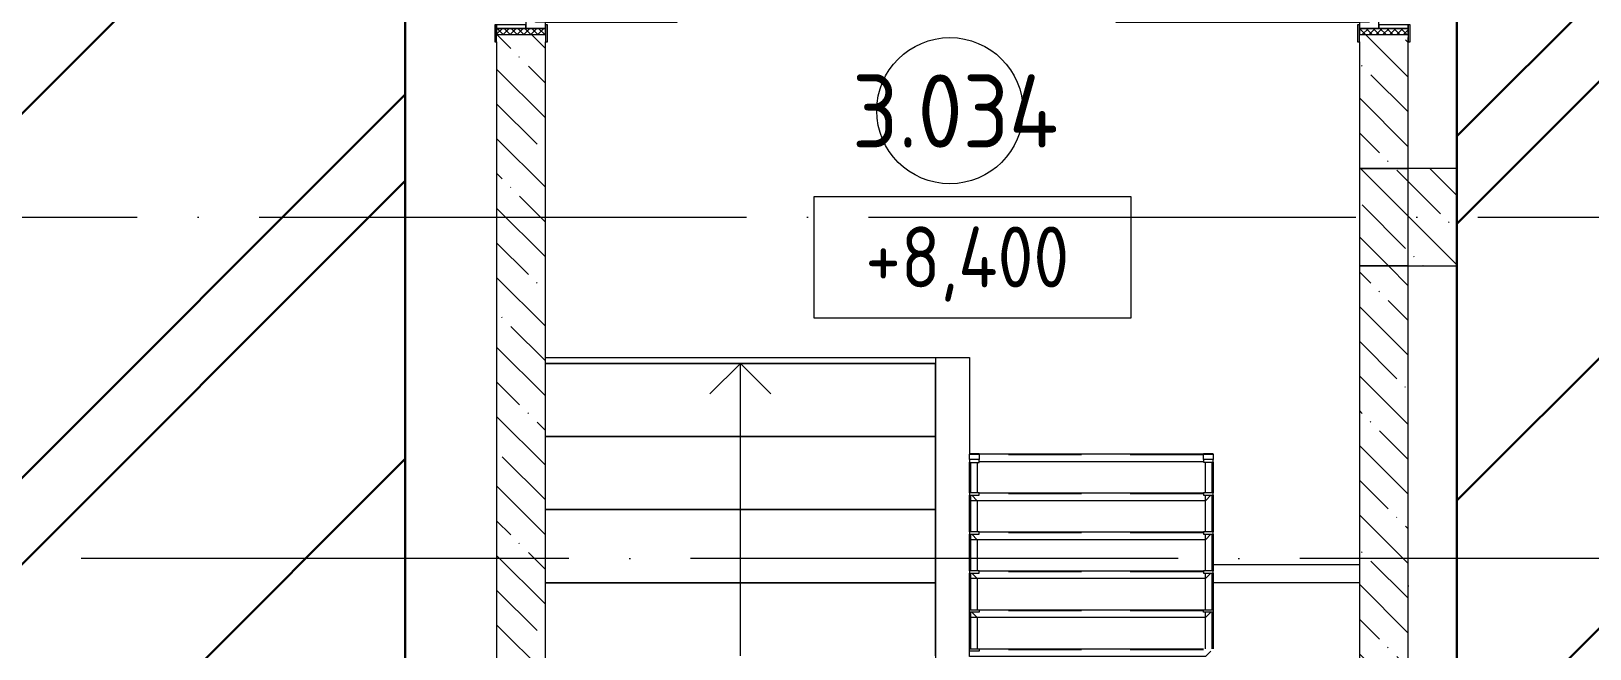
# Model space of a CAD drawing. Header units: millimetres. Extents: x -68946 to 690821, y -552984 to 293768.
# Drawn here: x 127303 to 133698, y -227802 to -225267 of the extents above; entities that cross this region are included whole.
import ezdxf

# ---------------------------------------------------------------- set-up
doc = ezdxf.new("R2010")
doc.units = ezdxf.units.MM
doc.linetypes.add('ADSK_Линия сетки', pattern=[2500, 2000, -250, 0, -250])
doc.linetypes.add('ADSK_Невидимые', pattern=[500, 300, -200])
for name, color, linetype, lineweight in [('1.2) Стяжка 6 вып.', 30, 'Continuous', 30), ('1.3) Звуко-изол           6 вып.', 90, 'Continuous', 30), ('1.4) Стяжка 6 вып.', 30, 'Continuous', 30), ('A-____-NOTE-TEXT', 250, 'Continuous', 9), ('A-AREA-____-IDEN', 250, 'Continuous', 9), ('A-DOOR-____-MCUT', 250, 'Continuous', 5), ('A-DOOR-____-OTLN', 250, 'Continuous', 5), ('A-DOOR-FRAM-MCUT', 250, 'Continuous', 5), ('A-DOOR-FRAM-OTLN', 250, 'Continuous', 5), ('A-FLOR-____-OTLN', 250, 'Continuous', 9), ('A-GENM-____-HDLN', 250, 'ADSK_Невидимые', 9), ('A-GENM-____-MCUT', 250, 'Continuous', 25), ('A-GENM-____-OTLN', 250, 'Continuous', 9), ('A-ROOF-____-OTLN', 250, 'Continuous', 5), ('A-WALL-____-MCUT', 250, 'Continuous', 13), ('A-WALL-____-PATT', 250, 'Continuous', 13), ('G-____-____-DIMS', 250, 'Continuous', 9), ('S-COLS-____-MCUT', 250, 'Continuous', 25), ('S-COLS-____-OTLN', 250, 'Continuous', 9), ('S-GRID-____-OTLN', 250, 'Continuous', 9), ('S-STRS-____-OTLN', 250, 'Continuous', 5)]:
    doc.layers.add(name, color=color, linetype=linetype, lineweight=lineweight)
doc.styles.add('GOST Common_1', font='', dxfattribs={"width": 0.9, "height": 250})
doc.styles.add('ISOCPEUR_1', font='isocpeur.ttf', dxfattribs={"width": 0.9, "height": 250})
doc.styles.get('GOST Common_1').set_extended_font_data('GOST Common')
pattern_1 = [(135, (1481.41, 164.685), (-14.14214, -14.14214), []), (225, (1481.41, 164.685), (14.14214, -14.14214), [])]
pattern_2 = [(45, (-641.384, 164.685), (-14.1421, 14.1421), []), (135, (-641.384, 164.685), (-14.1421, -14.1421), [])]
pattern_3 = [(135, (28052.9, -258555.93), (-142.5612, -142.5612), []), (135, (28195.47, -258555.93), (-142.5612, -142.5612), [252.016, -50.403, 3.353, -47.05])]

# ---------------------------------------------------------------- blocks, each defined once
blk = doc.blocks.new('Дверь_СКБ_2Ст_Внутренняя1 - Н_Д-1_1п_1640x2100h_ЛК-42630921-АР1_Маркировочный план 3 этажа секция 2_3')
at = {"layer": 'A-DOOR-____-OTLN'}
h = blk.add_hatch(dxfattribs=at)
h.set_pattern_fill('FP_46', color=256, style=0, pattern_type=2)
h.set_pattern_definition(pattern_1)
h.paths.add_polyline_path([(832.5, 100), (807.5, 100), (807.5, -100), (832.5, -100), (832.5, 30.7)])
at = {"layer": 'A-DOOR-FRAM-OTLN'}
h = blk.add_hatch(dxfattribs=at)
h.set_pattern_fill('FP_47', color=256, style=0, pattern_type=2)
h.set_pattern_definition(pattern_2)
h.paths.add_polyline_path([(-782.5, -100), (-782.5, 100), (-807.5, 100), (-807.5, -100)])
at = {"layer": 'A-DOOR-____-MCUT'}
for p, q in [((-757.5, 1100), (-757.5, 100)), ((-717.5, 1100), (-757.5, 1100)), ((-717.5, 100), (-717.5, 1100)), ((782.5, 640), (742.5, 640)), ((742.5, 640), (742.5, 100)), ((782.5, 100), (782.5, 640)), ((-757.5, 100), (-717.5, 100)), ((742.5, 100), (782.5, 100))]:
    blk.add_line(p, q, dxfattribs=at)
at = {"layer": 'A-DOOR-____-OTLN'}
for centre, radius, start, end in [((-757.5, 100), 1000, 0, 90), ((782.5, 100), 540, 90, 180)]:
    blk.add_arc(centre, radius, start, end, dxfattribs=at)
at = {"layer": 'A-DOOR-FRAM-MCUT'}
for p, q in [((-767.5, 108), (-837.5, 108)), ((-837.5, 108), (-837.5, 100)), ((-837.5, 100), (-767.5, 100)), ((-782.5, 100), (-807.5, 100)), ((-807.5, 100), (-807.5, -100)), ((-757.5, 100), (-782.5, 100)), ((-782.5, 100), (-782.5, 20)), ((-782.5, -100), (-782.5, 100)), ((-767.5, 100), (-782.5, 100)), ((-782.5, 100), (-782.5, 99)), ((-782.5, 99), (-767.5, 99)), ((-767.5, 100), (-767.5, 108)), ((-767.5, 99), (-767.5, 100)), ((-757.5, 60), (-757.5, 100)), ((782.5, 100), (782.5, 60)), ((807.5, 100), (782.5, 100)), ((862.5, 108), (792.5, 108)), ((792.5, 108), (792.5, 100)), ((807.5, 100), (792.5, 100)), ((792.5, 100), (792.5, 99)), ((792.5, 100), (862.5, 100)), ((792.5, 99), (807.5, 99)), ((807.5, 20), (807.5, 100)), ((832.5, 100), (807.5, 100)), ((807.5, 100), (807.5, -100)), ((807.5, 99), (807.5, 100)), ((832.5, -100), (832.5, 100)), ((862.5, 100), (862.5, 108)), ((-782.5, 20), (-747.5, 20)), ((-767.5, 20), (-782.5, 20)), ((-782.5, 20), (-782.5, -100)), ((-767.5, -100), (-767.5, 20)), ((-747.5, 60), (-757.5, 60)), ((-747.5, 20), (-747.5, 60)), ((782.5, 60), (772.5, 60)), ((772.5, 60), (772.5, 20)), ((772.5, 20), (807.5, 20)), ((807.5, 20), (792.5, 20)), ((792.5, 20), (792.5, -100)), ((807.5, -100), (807.5, 20)), ((-767.5, -100), (-837.5, -100)), ((-837.5, -100), (-837.5, -108)), ((-837.5, -108), (-767.5, -108)), ((-807.5, -100), (-782.5, -100)), ((-782.5, -100), (-767.5, -100)), ((-767.5, -108), (-767.5, -100)), ((792.5, -100), (807.5, -100)), ((862.5, -100), (792.5, -100)), ((792.5, -100), (792.5, -108)), ((792.5, -108), (862.5, -108)), ((807.5, -100), (832.5, -100)), ((862.5, -108), (862.5, -100))]:
    blk.add_line(p, q, dxfattribs=at)
blk = doc.blocks.new('Дверь_СКБ_2Ст_Внутренняя1 - Н_Д-1_1п_1640x2100h_ЛК-V85-АР1_Маркировочный план 3 этажа секция 2_3')
at = {"layer": 'A-DOOR-____-OTLN'}
h = blk.add_hatch(dxfattribs=at)
h.set_pattern_fill('FP_46', color=256, style=0, pattern_type=2)
h.set_pattern_definition(pattern_1)
h.paths.add_polyline_path([(807.5, -100), (832.5, -100), (832.5, 100), (807.5, 100)])
at = {"layer": 'A-DOOR-FRAM-OTLN'}
h = blk.add_hatch(dxfattribs=at)
h.set_pattern_fill('FP_47', color=256, style=0, pattern_type=2)
h.set_pattern_definition(pattern_2)
h.paths.add_polyline_path([(-807.5, -100), (-782.5, -100), (-782.5, 100), (-807.5, 100)])
at = {"layer": 'A-DOOR-____-MCUT'}
for p, q in [((-757.5, 1100), (-757.5, 100)), ((-717.5, 1100), (-757.5, 1100)), ((-717.5, 100), (-717.5, 1100)), ((782.5, 640), (742.5, 640)), ((742.5, 640), (742.5, 100)), ((782.5, 100), (782.5, 640)), ((-757.5, 100), (-717.5, 100)), ((742.5, 100), (782.5, 100))]:
    blk.add_line(p, q, dxfattribs=at)
at = {"layer": 'A-DOOR-____-OTLN'}
for centre, radius, start, end in [((-757.5, 100), 1000, 0, 90), ((782.5, 100), 540, 90, 180)]:
    blk.add_arc(centre, radius, start, end, dxfattribs=at)
at = {"layer": 'A-DOOR-FRAM-MCUT'}
for p, q in [((-767.5, 108), (-837.5, 108)), ((-837.5, 108), (-837.5, 100)), ((-837.5, 100), (-767.5, 100)), ((-782.5, 100), (-807.5, 100)), ((-807.5, 100), (-807.5, -100)), ((-757.5, 100), (-782.5, 100)), ((-782.5, 100), (-782.5, 20)), ((-782.5, -100), (-782.5, 100)), ((-767.5, 100), (-782.5, 100)), ((-782.5, 100), (-782.5, 99)), ((-782.5, 99), (-767.5, 99)), ((-767.5, 100), (-767.5, 108)), ((-767.5, 99), (-767.5, 100)), ((-757.5, 60), (-757.5, 100)), ((782.5, 100), (782.5, 60)), ((807.5, 100), (782.5, 100)), ((862.5, 108), (792.5, 108)), ((792.5, 108), (792.5, 100)), ((807.5, 100), (792.5, 100)), ((792.5, 100), (792.5, 99)), ((792.5, 100), (862.5, 100)), ((792.5, 99), (807.5, 99)), ((807.5, 20), (807.5, 100)), ((832.5, 100), (807.5, 100)), ((807.5, 100), (807.5, -100)), ((807.5, 99), (807.5, 100)), ((832.5, -100), (832.5, 100)), ((862.5, 100), (862.5, 108)), ((-782.5, 20), (-747.5, 20)), ((-767.5, 20), (-782.5, 20)), ((-782.5, 20), (-782.5, -100)), ((-767.5, -100), (-767.5, 20)), ((-747.5, 60), (-757.5, 60)), ((-747.5, 20), (-747.5, 60)), ((782.5, 60), (772.5, 60)), ((772.5, 60), (772.5, 20)), ((772.5, 20), (807.5, 20)), ((807.5, 20), (792.5, 20)), ((792.5, 20), (792.5, -100)), ((807.5, -100), (807.5, 20)), ((-767.5, -100), (-837.5, -100)), ((-837.5, -100), (-837.5, -108)), ((-837.5, -108), (-767.5, -108)), ((-807.5, -100), (-782.5, -100)), ((-782.5, -100), (-767.5, -100)), ((-767.5, -108), (-767.5, -100)), ((792.5, -100), (807.5, -100)), ((862.5, -100), (792.5, -100)), ((792.5, -100), (792.5, -108)), ((792.5, -108), (862.5, -108)), ((807.5, -100), (832.5, -100)), ((862.5, -108), (862.5, -100))]:
    blk.add_line(p, q, dxfattribs=at)
blk = doc.blocks.new('ОМ_Уголок_ГОСТ 8509-93 - ОМ_Уголок_ГОСТ 8509-93-V169-АР1_Маркировочный план 3 этажа секция 2_3')
at = {"layer": 'A-GENM-____-HDLN'}
blk.add_line((40, -4), (960, -4), dxfattribs=at)
at = {"layer": 'A-GENM-____-OTLN', "lineweight": 5}
for p, q in [((32, -32), (10, -10)), ((32, -32), (1000, -32)), ((960, 0), (40, 0)), ((1000, -32), (1000, -10))]:
    blk.add_line(p, q, dxfattribs=at)
blk = doc.blocks.new('ОМ_Уголок_ГОСТ 8509-93 - ОМ_Уголок_ГОСТ 8509-93-V171-АР1_Маркировочный план 3 этажа секция 2_3')
at = {"layer": 'A-GENM-____-HDLN'}
blk.add_line((10, -4), (160, -4), dxfattribs=at)
at = {"layer": 'A-GENM-____-OTLN', "lineweight": 5}
for p, q in [((160, 0), (10, 0)), ((32, -32), (10, -10)), ((32, -32), (160, -32))]:
    blk.add_line(p, q, dxfattribs=at)
blk = doc.blocks.new('ОМ_Уголок_ГОСТ 8509-93 - ОМ_Уголок_ГОСТ 8509-93-V8-АР1_Маркировочный план 3 этажа секция 2_3')
at = {"layer": 'A-GENM-____-HDLN'}
blk.add_line((140, -4), (290, -4), dxfattribs=at)
at = {"layer": 'A-GENM-____-OTLN', "lineweight": 5}
for p, q in [((290, 0), (140, 0)), ((140, -32), (290, -32))]:
    blk.add_line(p, q, dxfattribs=at)
blk = doc.blocks.new('ОМ_Уголок_ГОСТ 8509-93 - ОМ_Уголок_ГОСТ 8509-93-V4-АР1_Маркировочный план 3 этажа секция 2_3')
at = {"layer": 'A-GENM-____-HDLN'}
blk.add_line((40, -4), (960, -4), dxfattribs=at)
at = {"layer": 'A-GENM-____-OTLN', "lineweight": 5}
for p, q in [((32, -32), (10, -10)), ((32, -32), (1000, -32)), ((960, 0), (40, 0)), ((1000, -32), (1000, -10))]:
    blk.add_line(p, q, dxfattribs=at)
blk = doc.blocks.new('ОМ_Уголок_ГОСТ 8509-93 - ОМ_Уголок_ГОСТ 8509-93-V7-АР1_Маркировочный план 3 этажа секция 2_3')
at = {"layer": 'A-GENM-____-HDLN'}
blk.add_line((10, -4), (160, -4), dxfattribs=at)
at = {"layer": 'A-GENM-____-OTLN', "lineweight": 5}
for p, q in [((160, 0), (10, 0)), ((32, -32), (10, -10)), ((32, -32), (160, -32))]:
    blk.add_line(p, q, dxfattribs=at)
blk = doc.blocks.new('ОМ_Уголок_ГОСТ 8509-93 - ОМ_Уголок_ГОСТ 8509-93-V9-АР1_Маркировочный план 3 этажа секция 2_3')
at = {"layer": 'A-GENM-____-HDLN'}
blk.add_line((40, -4), (960, -4), dxfattribs=at)
at = {"layer": 'A-GENM-____-OTLN', "lineweight": 5}
for p, q in [((960, 0), (40, 0)), ((40, -32), (960, -32))]:
    blk.add_line(p, q, dxfattribs=at)
blk = doc.blocks.new('ОМ_Уголок_ГОСТ 8509-93 - ОМ_Уголок_ГОСТ 8509-93-V10-АР1_Маркировочный план 3 этажа секция 2_3')
at = {"layer": 'A-GENM-____-HDLN'}
blk.add_line((34.6, -4), (160, -4), dxfattribs=at)
at = {"layer": 'A-GENM-____-OTLN', "lineweight": 5}
for p, q in [((160, 0), (34.6, 0)), ((34.6, -32), (160, -32))]:
    blk.add_line(p, q, dxfattribs=at)
blk = doc.blocks.new('ОМ_Уголок_ГОСТ 8509-93 - ОМ_Уголок_ГОСТ 8509-93-V11-АР1_Маркировочный план 3 этажа секция 2_3')
at = {"layer": 'A-GENM-____-HDLN'}
blk.add_line((140, -4), (265.4, -4), dxfattribs=at)
at = {"layer": 'A-GENM-____-OTLN', "lineweight": 5}
for p, q in [((265.4, 0), (140, 0)), ((140, -32), (265.4, -32))]:
    blk.add_line(p, q, dxfattribs=at)
blk = doc.blocks.new('ОМ_Полоса_Трапеция прямоугольная_Прокат_ГОСТ 103-2006 - ОМ_Полоса_Трапеция прямоугольная_Прокат_ГОСТ 103-2006-25167889-АР1_Маркировочный план 3 этажа секция 2_3')
at = {"layer": 'A-GENM-____-OTLN', "lineweight": 5}
for p, q in [((76025, 54462.1), (76065, 54462.1)), ((76025, 54452.1), (76025, 54462.1)), ((76065, 54452.1), (76025, 54452.1)), ((76065, 54462.1), (76065, 54452.1))]:
    blk.add_line(p, q, dxfattribs=at)
blk = doc.blocks.new('ОМ_Полоса_Трапеция прямоугольная_Прокат_ГОСТ 103-2006 - ОМ_Полоса_Трапеция прямоугольная_Прокат_ГОСТ 103-2006-V12-АР1_Маркировочный план 3 этажа секция 2_3')
at = {"layer": 'A-GENM-____-MCUT', "lineweight": 5}
for p, q in [((76065, 53822.1), (76025, 53822.1)), ((76025, 53822.1), (76025, 53812.1)), ((76025, 53812.1), (76065, 53812.1)), ((76065, 53812.1), (76065, 53822.1))]:
    blk.add_line(p, q, dxfattribs=at)
blk = doc.blocks.new('ОМ_Полоса_Трапеция прямоугольная_Прокат_ГОСТ 103-2006 - ОМ_Полоса_Трапеция прямоугольная_Прокат_ГОСТ 103-2006-V13-АР1_Маркировочный план 3 этажа секция 2_3')
at = {"layer": 'A-GENM-____-MCUT', "lineweight": 5}
for p, q in [((76065, 53662.1), (76025, 53662.1)), ((76025, 53662.1), (76025, 53652.1)), ((76065, 53652.1), (76065, 53662.1)), ((76025, 53652.1), (76065, 53652.1))]:
    blk.add_line(p, q, dxfattribs=at)
blk = doc.blocks.new('ОМ_Полоса_Трапеция прямоугольная_Прокат_ГОСТ 103-2006 - ОМ_Полоса_Трапеция прямоугольная_Прокат_ГОСТ 103-2006-V14-АР1_Маркировочный план 3 этажа секция 2_3')
at = {"layer": 'A-GENM-____-MCUT', "lineweight": 5}
for p, q in [((76065, 53502.1), (76025, 53502.1)), ((76025, 53502.1), (76025, 53492.1)), ((76025, 53492.1), (76065, 53492.1)), ((76065, 53492.1), (76065, 53502.1))]:
    blk.add_line(p, q, dxfattribs=at)
blk = doc.blocks.new('ОМ_Полоса_Прокат_ГОСТ 103-2006 - ОМ_Полоса_Прокат_ГОСТ 103-2006-25164144-АР1_Маркировочный план 3 этажа секция 2_3')
at = {"layer": 'A-GENM-____-OTLN', "lineweight": 5}
for p, q in [((76025, 53333.6), (76025, 53332.1)), ((76025, 53332.1), (76065, 53332.1)), ((76065, 53332.1), (76065, 53333.6))]:
    blk.add_line(p, q, dxfattribs=at)
blk = doc.blocks.new('ОМ_Полоса_Прокат_ГОСТ 103-2006 - ОМ_Полоса_Прокат_ГОСТ 103-2006-37318159-АР1_Маркировочный план 3 этажа секция 2_3')
at = {"layer": 'A-GENM-____-MCUT', "lineweight": 5}
for p, q in [((76065, 53366.7), (76025, 53366.7)), ((76025, 53366.7), (76025, 53355)), ((76025, 53355), (76065, 53355)), ((76065, 53355), (76065, 53366.7))]:
    blk.add_line(p, q, dxfattribs=at)
at = {"layer": 'A-GENM-____-OTLN', "lineweight": 5}
for p, q in [((76025, 53333.6), (76025, 53355)), ((76065, 53355), (76065, 53333.6)), ((76065, 53333.6), (76025, 53333.6))]:
    blk.add_line(p, q, dxfattribs=at)
blk = doc.blocks.new('ОМ_Полоса_Трапеция прямоугольная_Прокат_ГОСТ 103-2006 - ОМ_Полоса_Трапеция прямоугольная_Прокат_ГОСТ 103-2006-V172-АР1_Маркировочный план 3 этажа секция 2_3')
at = {"layer": 'A-GENM-____-OTLN', "lineweight": 5}
for p, q in [((103100, 30423.7), (103100, 30433.7)), ((103100, 30433.7), (103140, 30433.7)), ((103140, 30423.7), (103100, 30423.7)), ((103140, 30433.7), (103140, 30423.7))]:
    blk.add_line(p, q, dxfattribs=at)
blk = doc.blocks.new('ОМ_Полоса_Трапеция прямоугольная_Прокат_ГОСТ 103-2006 - ОМ_Полоса_Трапеция прямоугольная_Прокат_ГОСТ 103-2006-V173-АР1_Маркировочный план 3 этажа секция 2_3')
at = {"layer": 'A-GENM-____-MCUT', "lineweight": 5}
for p, q in [((103140, 31073.7), (103100, 31073.7)), ((103100, 31073.7), (103100, 31063.7)), ((103100, 31063.7), (103140, 31063.7)), ((103140, 31063.7), (103140, 31073.7))]:
    blk.add_line(p, q, dxfattribs=at)
blk = doc.blocks.new('ОМ_Полоса_Трапеция прямоугольная_Прокат_ГОСТ 103-2006 - ОМ_Полоса_Трапеция прямоугольная_Прокат_ГОСТ 103-2006-V16-АР1_Маркировочный план 3 этажа секция 2_3')
at = {"layer": 'A-GENM-____-MCUT', "lineweight": 5}
for p, q in [((76985, 53662.1), (76985, 53652.1)), ((77025, 53662.1), (76985, 53662.1)), ((77025, 53652.1), (77025, 53662.1)), ((76985, 53652.1), (77025, 53652.1))]:
    blk.add_line(p, q, dxfattribs=at)
blk = doc.blocks.new('ОМ_Полоса_Трапеция прямоугольная_Прокат_ГОСТ 103-2006 - ОМ_Полоса_Трапеция прямоугольная_Прокат_ГОСТ 103-2006-V17-АР1_Маркировочный план 3 этажа секция 2_3')
at = {"layer": 'A-GENM-____-MCUT', "lineweight": 5}
for p, q in [((76985, 53502.1), (76985, 53492.1)), ((77025, 53502.1), (76985, 53502.1)), ((76985, 53492.1), (77025, 53492.1)), ((77025, 53492.1), (77025, 53502.1))]:
    blk.add_line(p, q, dxfattribs=at)
blk = doc.blocks.new('ОМ_Полоса_Прокат_ГОСТ 103-2006 - ОМ_Полоса_Прокат_ГОСТ 103-2006-V174-АР1_Маркировочный план 3 этажа секция 2_3')
at = {"layer": 'A-GENM-____-OTLN', "lineweight": 5}
for p, q in [((103140, 31553.7), (103100, 31553.7)), ((103100, 31553.7), (103100, 31552.2)), ((103140, 31552.2), (103140, 31553.7))]:
    blk.add_line(p, q, dxfattribs=at)
blk = doc.blocks.new('ОМ_Полоса_Прокат_ГОСТ 103-2006 - ОМ_Полоса_Прокат_ГОСТ 103-2006-V175-АР1_Маркировочный план 3 этажа секция 2_3')
at = {"layer": 'A-GENM-____-MCUT', "lineweight": 5}
for p, q in [((103140, 31530.8), (103100, 31530.8)), ((103100, 31530.8), (103100, 31519.1)), ((103140, 31519.1), (103140, 31530.8)), ((103100, 31519.1), (103140, 31519.1))]:
    blk.add_line(p, q, dxfattribs=at)
at = {"layer": 'A-GENM-____-OTLN', "lineweight": 5}
for p, q in [((103100, 31552.2), (103140, 31552.2)), ((103100, 31530.8), (103100, 31552.2)), ((103140, 31552.2), (103140, 31530.8))]:
    blk.add_line(p, q, dxfattribs=at)
blk = doc.blocks.new('AAR_СКБ_Марка_Помещения_мал - Номер-28977439-АР1_Маркировочный план 3 этажа секция 2_3')
at = {"layer": 'A-AREA-____-IDEN'}
blk.add_circle((-0.028, 0), 3, dxfattribs=at)
blk = doc.blocks.new('Высотные отметки - Рамка-32693647-АР1_Маркировочный план 3 этажа секция 2_3')
at = {"layer": 'A-____-NOTE-TEXT'}
for p, q in [((-6.5, 0), (-6.5, 5)), ((-6.5, 5), (6.5, 5)), ((6.5, 5), (6.5, 0)), ((6.5, 0), (-6.5, 0))]:
    blk.add_line(p, q, dxfattribs=at)

msp = doc.modelspace()

# ---------------------------------------------------------------- hatches: boundary and pattern name
at = {"layer": '1.2) Стяжка 6 вып.', "lineweight": 30}
h = msp.add_hatch(dxfattribs=at)
h.set_pattern_fill('ANSI31', color=256, scale=333)
h.paths.add_polyline_path([(141452.9057, -239130.9286), (133152.9057, -239130.9286), (133152.9057, -222980.9286), (141452.9057, -222980.9286)])
h = msp.add_hatch(dxfattribs=at)
h.set_pattern_fill('ANSI31', color=256, scale=333)
h.paths.add_polyline_path([(128837.9057, -231930.9286), (103406.2912, -231930.9286), (103406.2912, -223242.3877), (128837.9057, -223242.3877)])
at = {"layer": '1.3) Звуко-изол           6 вып.', "lineweight": 30}
h = msp.add_hatch(dxfattribs=at)
h.set_pattern_fill('ANSI31', color=256, scale=500)
h.paths.add_polyline_path([(141452.9057, -239130.9286), (133152.9057, -239130.9286), (133152.9057, -222980.9286), (141452.9057, -222980.9286)])
h = msp.add_hatch(dxfattribs=at)
h.set_pattern_fill('ANSI31', color=256, scale=500)
h.paths.add_polyline_path([(128837.9057, -231930.9286), (103406.2912, -231930.9286), (103406.2912, -223242.3877), (128837.9057, -223242.3877)])
at = {"layer": '1.4) Стяжка 6 вып.', "lineweight": 30}
h = msp.add_hatch(dxfattribs=at)
h.set_pattern_fill('ANSI32', color=256, scale=333)
h.paths.add_polyline_path([(141452.9057, -239130.9286), (133152.9057, -239130.9286), (133152.9057, -222980.9286), (141452.9057, -222980.9286)])
h = msp.add_hatch(dxfattribs=at)
h.set_pattern_fill('ANSI32', color=256, scale=333)
h.paths.add_polyline_path([(128837.9057, -231930.9286), (103406.2912, -231930.9286), (103406.2912, -223242.3877), (128837.9057, -223242.3877)])
at = {"layer": 'A-WALL-____-PATT', "lineweight": 15}
h = msp.add_hatch(dxfattribs=at)
h.set_pattern_fill('FP_19', color=256, style=0, pattern_type=2)
h.set_pattern_definition(pattern_3)
h.paths.add_polyline_path([(129412.8162, -232330.8689), (129412.9057, -232330.8689), (129412.9057, -225280.9608), (129212.9057, -225280.9608), (129212.9057, -232330.8689), (129412.7566, -232330.8689)])
h.paths.add_polyline_path([(129257.8747, -223640.9608), (129412.9057, -223640.9608), (129412.9057, -222455.9292), (129212.9057, -222455.9292), (129212.9057, -223640.9608)])
h = msp.add_hatch(dxfattribs=at)
h.set_pattern_fill('FP_19', color=256, style=0, pattern_type=2)
h.set_pattern_definition(pattern_3)
h.paths.add_polyline_path([(132752.9063, -232130.8689), (132952.9063, -232130.8689), (132952.9063, -230430.9286), (132752.9063, -230430.9286), (132752.9063, -231449.0772)])
h.paths.add_polyline_path([(132752.9063, -230030.9286), (132952.9063, -230030.9286), (132952.9063, -226230.9286), (132752.9063, -226230.9286), (132752.9063, -230016.7154)])
h.paths.add_polyline_path([(132952.9063, -225830.9286), (132952.9063, -225280.9608), (132752.9063, -225280.9608), (132752.9063, -225830.9286)])
h.paths.add_polyline_path([(132752.9063, -223640.9608), (132952.9063, -223640.9608), (132952.9063, -222980.9286), (132752.9063, -222980.9286), (132752.9063, -223610.9608)])
at = {"layer": 'S-COLS-____-OTLN', "lineweight": 5}
h = msp.add_hatch(dxfattribs=at)
h.set_pattern_fill('FP_19', color=256, style=0, pattern_type=2)
h.set_pattern_definition(pattern_3)
h.paths.add_polyline_path([(132952.9063, -226230.9286), (133152.9057, -226230.9286), (133152.9057, -225830.9286), (132752.9061, -225830.9293), (132752.9063, -226230.9286)])

# ---------------------------------------------------------------- linework, layer by layer
at = {"layer": '1.2) Стяжка 6 вып.', "lineweight": 30}
for points in [[(141452.9057, -239130.9286), (133152.9057, -239130.9286), (133152.9057, -222980.9286), (141452.9057, -222980.9286)], [(128837.9057, -231930.9286), (103406.2912, -231930.9286), (103406.2912, -223242.3877), (128837.9057, -223242.3877)]]:
    msp.add_lwpolyline(points, close=True, dxfattribs=at)
at = {"layer": 'A-FLOR-____-OTLN', "lineweight": 5}
for p, q in [((129412.9057, -226605.9292), (131152.9051, -226605.9292)), ((131152.9051, -226605.9292), (131152.9051, -227002.2132)), ((132152.9051, -227455.9286), (132752.9063, -227455.9286))]:
    msp.add_line(p, q, dxfattribs=at)
at = {"layer": 'A-ROOF-____-OTLN'}
for p, q in [((131012.9051, -226630.9292), (129412.9057, -226630.9292)), ((131012.9051, -226605.9292), (131012.9051, -230530.9292)), ((131012.9051, -226930.9292), (129412.9057, -226930.9292)), ((131012.9051, -227230.9292), (129412.9057, -227230.9292)), ((131012.9051, -227530.9292), (129412.9057, -227530.9292))]:
    msp.add_line(p, q, dxfattribs=at)
at = {"layer": 'A-WALL-____-MCUT', "color": 250, "lineweight": 15}
for p, q in [((129212.9057, -225310.9608), (129212.9057, -232330.8689)), ((129412.9057, -232130.8689), (129412.9057, -225310.9608)), ((132752.9063, -225310.9608), (132752.9063, -225830.9286)), ((132952.9063, -225830.9286), (132952.9063, -225310.9608)), ((132752.9063, -226230.9286), (132752.9063, -230030.9286)), ((132952.9063, -230030.9286), (132952.9063, -226230.9286))]:
    msp.add_line(p, q, dxfattribs=at)
at = {"layer": 'A-WALL-____-MCUT', "lineweight": 15}
for p, q in [((132752.9063, -225830.9286), (132952.9063, -225830.9286)), ((132952.9063, -226230.9286), (132752.9063, -226230.9286))]:
    msp.add_line(p, q, dxfattribs=at)
at = {"layer": 'S-COLS-____-MCUT', "lineweight": 5}
for p, q in [((132752.9057, -225830.9286), (132752.9057, -226230.9286)), ((133152.9057, -225830.9286), (132952.9063, -225830.9286)), ((133152.9057, -226230.9286), (133152.9057, -225830.9286)), ((132952.9063, -226230.9286), (133152.9057, -226230.9286))]:
    msp.add_line(p, q, dxfattribs=at)
at = {"layer": 'S-COLS-____-OTLN', "lineweight": 5}
for p, q in [((132952.9063, -225830.9286), (132752.9057, -225830.9286)), ((132752.9057, -226230.9286), (132952.9063, -226230.9286))]:
    msp.add_line(p, q, dxfattribs=at)
at = {"layer": 'S-GRID-____-OTLN', "linetype": 'ADSK_Линия сетки'}
for p, q in [((132952.9057, -262294.7685), (132952.9057, -197353.9241)), ((93236.8325, -226030.9286), (181748.3453, -226030.9286)), ((184510.8783, -227430.9286), (127372.9057, -227430.9286))]:
    msp.add_line(p, q, dxfattribs=at)
at = {"layer": 'S-STRS-____-OTLN'}
for p, q in [((129412.9057, -226630.9292), (131012.9051, -226630.9292)), ((131012.9051, -226930.9292), (131012.9051, -226630.9292)), ((129412.9057, -226930.9292), (131012.9051, -226930.9292)), ((129412.9057, -226930.9292), (131012.9051, -226930.9292)), ((131012.9051, -227230.9292), (131012.9051, -226930.9292)), ((129412.9057, -227230.9292), (131012.9051, -227230.9292)), ((129412.9057, -227230.9292), (131012.9051, -227230.9292)), ((131012.9051, -227530.9292), (131012.9051, -227230.9292)), ((129412.9057, -227530.9292), (131012.9051, -227530.9292)), ((129412.9057, -227530.9292), (131012.9051, -227530.9292)), ((131012.9051, -227830.9292), (131012.9051, -227530.9292)), ((132752.9057, -227530.9292), (132152.9051, -227530.9292)), ((132752.9057, -227530.9292), (132152.9051, -227530.9292))]:
    msp.add_line(p, q, dxfattribs=at)
at = {"layer": 'S-STRS-____-OTLN', "lineweight": 9}
for p, q in [((130212.9051, -226630.9292), (130087.9051, -226755.9292)), ((130212.9051, -226930.9292), (130212.9051, -226630.9292)), ((130212.9051, -226630.9292), (130337.9051, -226755.9292)), ((130212.9051, -227230.9292), (130212.9051, -226930.9292)), ((130212.9051, -227530.9292), (130212.9051, -227230.9292)), ((130212.9051, -227830.9292), (130212.9051, -227530.9292))]:
    msp.add_line(p, q, dxfattribs=at)

# ---------------------------------------------------------------- block references
at = {"layer": 'A-AREA-____-IDEN', "xscale": 99.99999999999993, "yscale": 99.99999999999993, "zscale": 99.99999999999993}
msp.add_blockref('AAR_СКБ_Марка_Помещения_мал - Номер-28977439-АР1_Маркировочный план 3 этажа секция 2_3', (131075.3223, -225593.6823), dxfattribs=at)
at = {"layer": 'A-DOOR-____-OTLN'}
for name, p, rotation in [('Дверь_СКБ_2Ст_Внутренняя1 - Н_Д-1_1п_1640x2100h_ЛК-42630921-АР1_Маркировочный план 3 этажа секция 2_3', (129312.9057, -224448.4608), 269.9999999999999), ('Дверь_СКБ_2Ст_Внутренняя1 - Н_Д-1_1п_1640x2100h_ЛК-V85-АР1_Маркировочный план 3 этажа секция 2_3', (132852.9063, -224473.4608), 89.9999999999999)]:
    msp.add_blockref(name, p, dxfattribs=dict(at, rotation=rotation))
at = {"layer": 'A-GENM-____-OTLN', "lineweight": 5}
for name, p in [('ОМ_Полоса_Прокат_ГОСТ 103-2006 - ОМ_Полоса_Прокат_ГОСТ 103-2006-V174-АР1_Маркировочный план 3 этажа секция 2_3', (28052.9057, -258555.9292)), ('ОМ_Полоса_Прокат_ГОСТ 103-2006 - ОМ_Полоса_Прокат_ГОСТ 103-2006-V175-АР1_Маркировочный план 3 этажа секция 2_3', (28052.9057, -258555.9292)), ('ОМ_Полоса_Трапеция прямоугольная_Прокат_ГОСТ 103-2006 - ОМ_Полоса_Трапеция прямоугольная_Прокат_ГОСТ 103-2006-V173-АР1_Маркировочный план 3 этажа секция 2_3', (28052.9057, -258555.9292)), ('ОМ_Полоса_Трапеция прямоугольная_Прокат_ГОСТ 103-2006 - ОМ_Полоса_Трапеция прямоугольная_Прокат_ГОСТ 103-2006-V172-АР1_Маркировочный план 3 этажа секция 2_3', (28052.9057, -258075.9292)), ('ОМ_Полоса_Трапеция прямоугольная_Прокат_ГОСТ 103-2006 - ОМ_Полоса_Трапеция прямоугольная_Прокат_ГОСТ 103-2006-V172-АР1_Маркировочный план 3 этажа секция 2_3', (28052.9057, -258235.9292))]:
    msp.add_blockref(name, p, dxfattribs=at)
at = {"layer": 'A-GENM-____-OTLN', "lineweight": 5, "extrusion": (0, 0, -1)}
for name, p, rotation in [('ОМ_Уголок_ГОСТ 8509-93 - ОМ_Уголок_ГОСТ 8509-93-V10-АР1_Маркировочный план 3 этажа секция 2_3', (-131152.9051, -227002.2132), 269.9999999999994), ('ОМ_Уголок_ГОСТ 8509-93 - ОМ_Уголок_ГОСТ 8509-93-V11-АР1_Маркировочный план 3 этажа секция 2_3', (-132152.9051, -227302.2132), 89.99999999999925), ('ОМ_Уголок_ГОСТ 8509-93 - ОМ_Уголок_ГОСТ 8509-93-V7-АР1_Маркировочный план 3 этажа секция 2_3', (-131152.9051, -227162.2132), 269.9999999999994), ('ОМ_Уголок_ГОСТ 8509-93 - ОМ_Уголок_ГОСТ 8509-93-V8-АР1_Маркировочный план 3 этажа секция 2_3', (-132152.9051, -227462.2132), 89.99999999999925), ('ОМ_Уголок_ГОСТ 8509-93 - ОМ_Уголок_ГОСТ 8509-93-V7-АР1_Маркировочный план 3 этажа секция 2_3', (-131152.9051, -227322.2132), 269.9999999999994), ('ОМ_Уголок_ГОСТ 8509-93 - ОМ_Уголок_ГОСТ 8509-93-V8-АР1_Маркировочный план 3 этажа секция 2_3', (-132152.9051, -227622.2132), 89.99999999999925), ('ОМ_Уголок_ГОСТ 8509-93 - ОМ_Уголок_ГОСТ 8509-93-V171-АР1_Маркировочный план 3 этажа секция 2_3', (-131152.9051, -227482.2132), 269.9999999999994), ('ОМ_Уголок_ГОСТ 8509-93 - ОМ_Уголок_ГОСТ 8509-93-V8-АР1_Маркировочный план 3 этажа секция 2_3', (-132152.9051, -227782.2132), 89.99999999999925), ('ОМ_Уголок_ГОСТ 8509-93 - ОМ_Уголок_ГОСТ 8509-93-V171-АР1_Маркировочный план 3 этажа секция 2_3', (-131152.9051, -227642.2132), 269.9999999999994), ('ОМ_Уголок_ГОСТ 8509-93 - ОМ_Уголок_ГОСТ 8509-93-V8-АР1_Маркировочный план 3 этажа секция 2_3', (-132152.9051, -227942.2132), 89.99999999999925)]:
    msp.add_blockref(name, p, dxfattribs=dict(at, rotation=rotation))
for name, p in [('ОМ_Уголок_ГОСТ 8509-93 - ОМ_Уголок_ГОСТ 8509-93-V9-АР1_Маркировочный план 3 этажа секция 2_3', (-132152.9051, -227002.2132)), ('ОМ_Уголок_ГОСТ 8509-93 - ОМ_Уголок_ГОСТ 8509-93-V4-АР1_Маркировочный план 3 этажа секция 2_3', (-132152.9051, -227162.2132)), ('ОМ_Уголок_ГОСТ 8509-93 - ОМ_Уголок_ГОСТ 8509-93-V4-АР1_Маркировочный план 3 этажа секция 2_3', (-132152.9051, -227322.2132)), ('ОМ_Уголок_ГОСТ 8509-93 - ОМ_Уголок_ГОСТ 8509-93-V169-АР1_Маркировочный план 3 этажа секция 2_3', (-132152.9051, -227482.2132)), ('ОМ_Уголок_ГОСТ 8509-93 - ОМ_Уголок_ГОСТ 8509-93-V169-АР1_Маркировочный план 3 этажа секция 2_3', (-132152.9051, -227642.2132)), ('ОМ_Уголок_ГОСТ 8509-93 - ОМ_Уголок_ГОСТ 8509-93-V169-АР1_Маркировочный план 3 этажа секция 2_3', (-132152.9051, -227802.2132))]:
    msp.add_blockref(name, p, dxfattribs=at)
at = {"layer": 'A-GENM-____-OTLN', "lineweight": 5, "rotation": 180}
for name, p in [('ОМ_Полоса_Прокат_ГОСТ 103-2006 - ОМ_Полоса_Прокат_ГОСТ 103-2006-25164144-АР1_Маркировочный план 3 этажа секция 2_3', (208177.9051, -173670.0938)), ('ОМ_Полоса_Прокат_ГОСТ 103-2006 - ОМ_Полоса_Прокат_ГОСТ 103-2006-37318159-АР1_Маркировочный план 3 этажа секция 2_3', (208177.9051, -173670.0938)), ('ОМ_Полоса_Трапеция прямоугольная_Прокат_ГОСТ 103-2006 - ОМ_Полоса_Трапеция прямоугольная_Прокат_ГОСТ 103-2006-V17-АР1_Маркировочный план 3 этажа секция 2_3', (208177.9051, -173670.0938)), ('ОМ_Полоса_Трапеция прямоугольная_Прокат_ГОСТ 103-2006 - ОМ_Полоса_Трапеция прямоугольная_Прокат_ГОСТ 103-2006-V14-АР1_Маркировочный план 3 этажа секция 2_3', (208177.9051, -173670.0938)), ('ОМ_Полоса_Трапеция прямоугольная_Прокат_ГОСТ 103-2006 - ОМ_Полоса_Трапеция прямоугольная_Прокат_ГОСТ 103-2006-V16-АР1_Маркировочный план 3 этажа секция 2_3', (208177.9051, -173670.0938)), ('ОМ_Полоса_Трапеция прямоугольная_Прокат_ГОСТ 103-2006 - ОМ_Полоса_Трапеция прямоугольная_Прокат_ГОСТ 103-2006-V13-АР1_Маркировочный план 3 этажа секция 2_3', (208177.9051, -173670.0938)), ('ОМ_Полоса_Трапеция прямоугольная_Прокат_ГОСТ 103-2006 - ОМ_Полоса_Трапеция прямоугольная_Прокат_ГОСТ 103-2006-V12-АР1_Маркировочный план 3 этажа секция 2_3', (208177.9051, -173670.0938)), ('ОМ_Полоса_Трапеция прямоугольная_Прокат_ГОСТ 103-2006 - ОМ_Полоса_Трапеция прямоугольная_Прокат_ГОСТ 103-2006-25167889-АР1_Маркировочный план 3 этажа секция 2_3', (208177.9051, -173190.0938))]:
    msp.add_blockref(name, p, dxfattribs=at)
at = {"layer": 'G-____-____-DIMS', "xscale": 99.99999999999993, "yscale": 99.99999999999993, "zscale": 99.99999999999993}
msp.add_blockref('Высотные отметки - Рамка-32693647-АР1_Маркировочный план 3 этажа секция 2_3', (131165.5208, -226445.703), dxfattribs=at)

# ---------------------------------------------------------------- texts
at = {"layer": 'A-AREA-____-IDEN', "insert": (130670.5831, -225445.0225), "char_height": 300, "width": 673.4175, "attachment_point": 1, "style": 'ISOCPEUR_1'}
msp.add_mtext('3.034', dxfattribs=at)
at = {"layer": 'G-____-____-DIMS', "insert": (130725.5307, -226068.9959), "char_height": 250, "width": 1055.976244, "attachment_point": 1, "line_spacing_factor": 1.022761, "style": 'GOST Common_1'}
msp.add_mtext('+8,400', dxfattribs=at)

doc.saveas('drawing.dxf')
